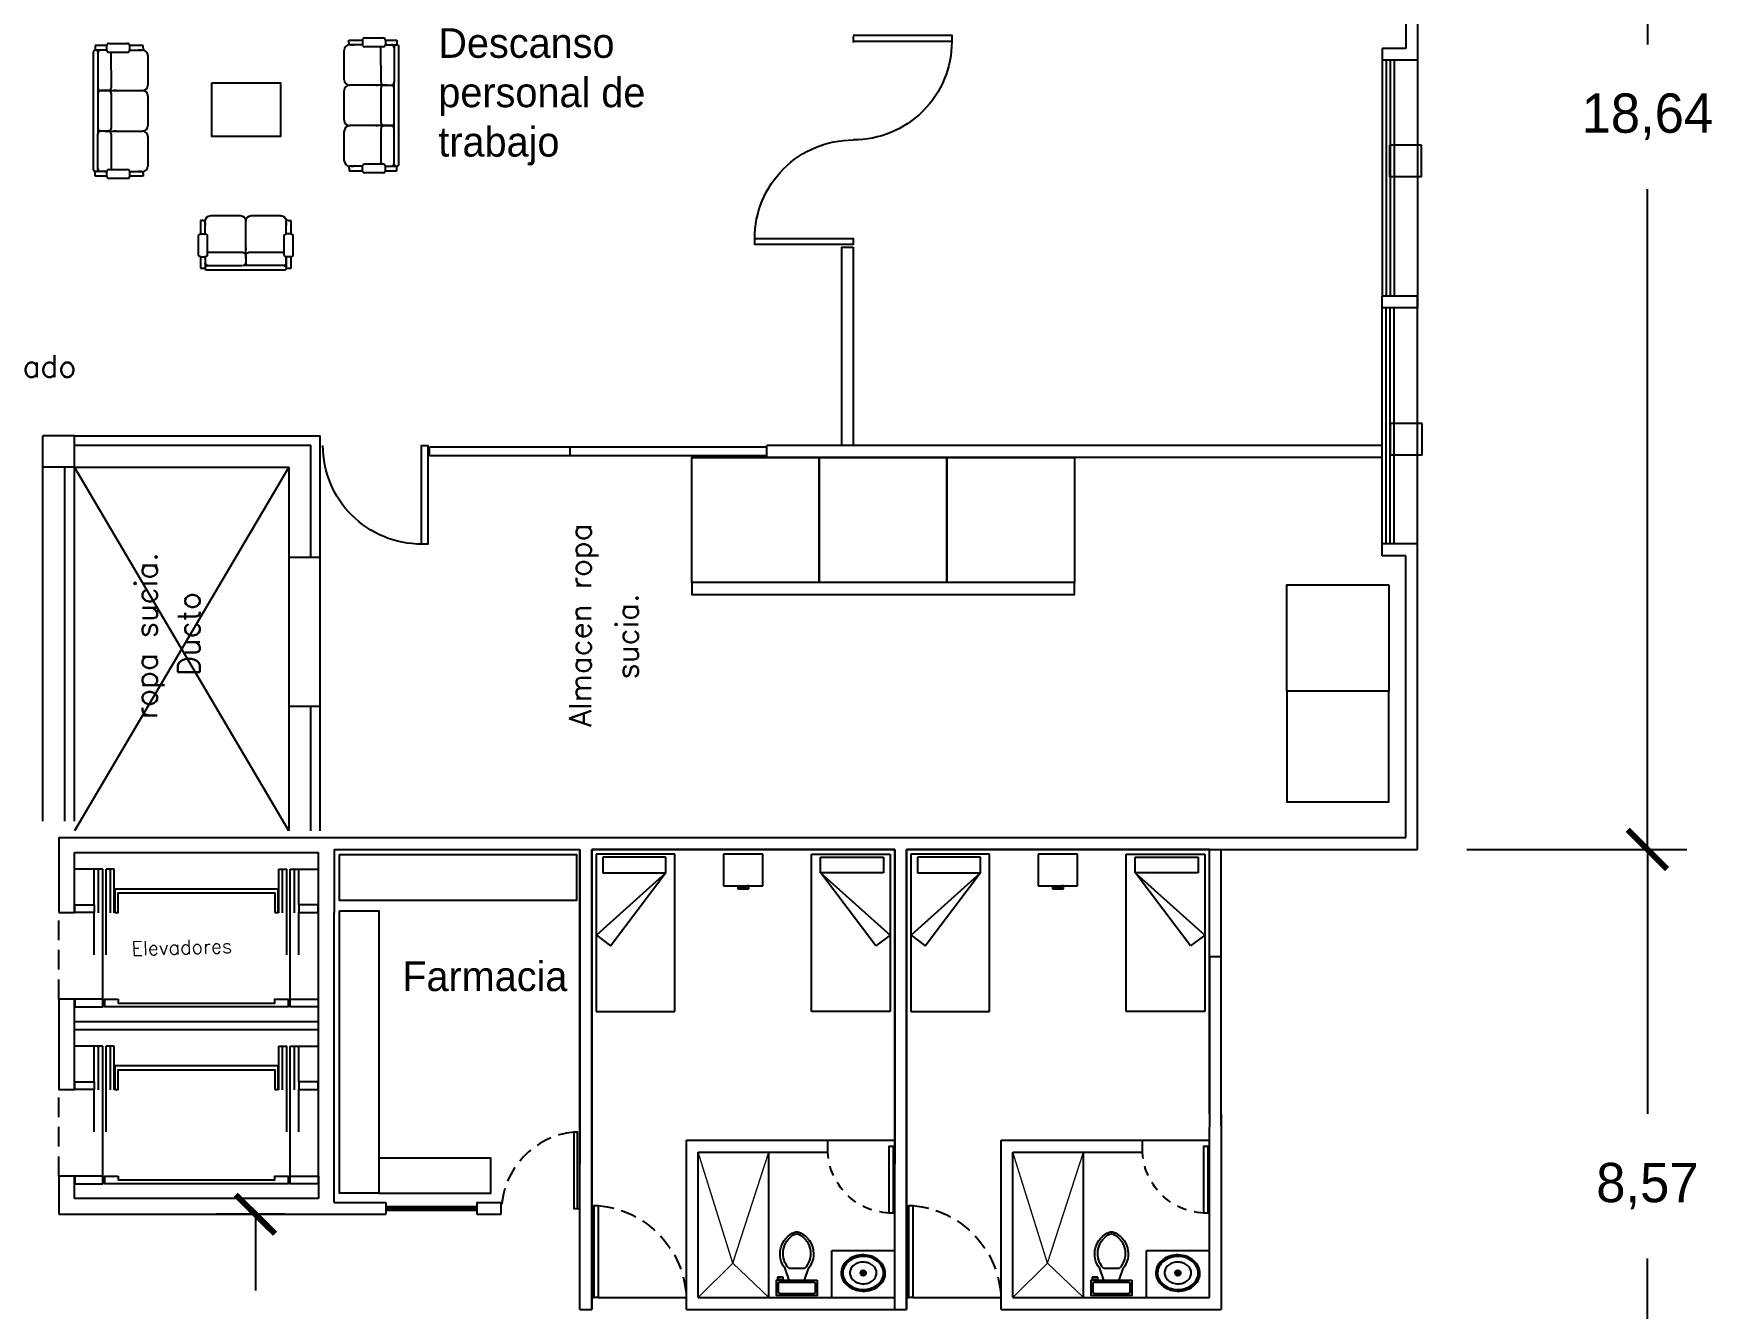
# Model space of a CAD drawing. Header units: millimetres. Extents: x -1615 to -538, y 177 to 397.
# Drawn here: x -1118.03 to -1096.67, y 252.13 to 268.35 of the extents above; entities that cross this region are included whole.
import ezdxf
from ezdxf.enums import TextEntityAlignment as Align

# ---------------------------------------------------------------- set-up
doc = ezdxf.new("R2010")
doc.units = ezdxf.units.MM
for name, pattern in [('HIDDEN', [0.375, 0.25, -0.125]), ('HIDDEN2', [0.1875, 0.125, -0.0625]), ('OCULTA2', [0.3, 0.2, -0.1])]:
    doc.linetypes.add(name, pattern=pattern)
for name, color, linetype in [('AUX', 8, 'Continuous'), ('CAN', 2, 'Continuous'), ('LOCALES', 2, 'Continuous'), ('MOB', 7, 'Continuous'), ('MUEB', 251, 'Continuous'), ('MUEBLES', 9, 'Continuous'), ('MUROS', 1, 'Continuous'), ('MUROS2', 9, 'Continuous'), ('PROY', 8, 'HIDDEN'), ('PTA', 2, 'Continuous'), ('VENT', 4, 'Continuous'), ('VENTANAS', 4, 'Continuous')]:
    doc.layers.add(name, color=color, linetype=linetype)
doc.layers.add('nom-esp', color=7, linetype='Continuous', lineweight=20)
doc.layers.add('venpu', color=7, linetype='Continuous', lineweight=15)
doc.styles.add('ROMANS', font='ROMANS.shx')
doc.styles.get("Standard").update_dxf_attribs({"font": 'stylu.ttf'})
doc.dimstyles.new('ISO-25', dxfattribs={"dimtxt": 0.5, "dimasz": 0.5, "dimexe": 0.5, "dimexo": 0.625, "dimtad": 0, "dimtih": 1, "dimtoh": 1, "dimtxsty": 'Standard', "dimblk": 'ARCHTICK', "dimcen": 2.5, "dimadec": 0, "dimazin": 0, "dimtfac": 1, "dimtmove": 0, "dimatfit": 3, "dimfxl": 0, "dimarcsym": 0})

# ---------------------------------------------------------------- blocks, each defined once
blk = doc.blocks.new('Sink - Oval top')
for p, q in [((-1, 0), (1, 0)), ((0, 1), (0, -1))]:
    blk.add_line(p, q)
at = {"linetype": 'Continuous'}
for points in [[(-12.23, 0.39, 0.117634), (-11.46, -3.36, 0.104469), (-8.88, -6.8, 0.090016), (-5.08, -9.07, 0.08192), (-0.32, -10.02, 0.08192), (4.49, -9.38, 0.090016), (8.42, -7.36, 0.104469), (11.22, -4.09, 0.117634), (12.23, -0.39, 0.117634), (11.46, 3.36, 0.104469), (8.88, 6.8, 0.090016), (5.08, 9.07, 0.08192), (0.32, 10.02, 0.08192), (-4.49, 9.38, 0.090016), (-8.42, 7.36, 0.104469), (-11.22, 4.09, 0.117634)], [(-11.29, 0.16, 0.118622), (-10.52, -3.25, 0.104678), (-8.07, -6.36, 0.089562), (-4.54, -8.37, 0.081185), (-0.13, -9.15, 0.081185), (4.3, -8.49, 0.089562), (7.89, -6.58, 0.104678), (10.42, -3.55, 0.118622), (11.29, -0.16, 0.118622), (10.52, 3.25, 0.104678), (8.07, 6.36, 0.089562), (4.54, 8.37, 0.081185), (0.13, 9.15, 0.081185), (-4.3, 8.49, 0.089562), (-7.89, 6.58, 0.104678), (-10.42, 3.55, 0.118622)], [(-7.42, 0.08, 0.118283), (-6.91, -2.17, 0.104607), (-5.29, -4.21, 0.089718), (-2.97, -5.53, 0.081436), (-0.07, -6.04, 0.081436), (2.84, -5.59, 0.089718), (5.2, -4.33, 0.104607), (6.86, -2.32, 0.118283), (7.42, -0.08, 0.118283), (6.91, 2.17, 0.104607), (5.29, 4.21, 0.089718), (2.97, 5.53, 0.081436), (0.07, 6.04, 0.081436), (-2.84, 5.59, 0.089718), (-5.2, 4.33, 0.104607), (-6.86, 2.32, 0.118283)]]:
    blk.add_lwpolyline(points, format="xyb", close=True, dxfattribs=at)
for radius in [1.5, 1]:
    blk.add_circle((0, 0), radius)
blk = doc.blocks.new('Toilet - top')
for p, q in [((-10, -8.5), (-8, -8.5)), ((-10, -9.5), (-10, -8.5)), ((-8, -8.5), (-8, -8)), ((-7, -8), (-7, -9.5)), ((-4, -8), (-6, -14)), ((4, -8), (6, -14)), ((9.5, -6), (9.5, -2)), ((-7, -9.5), (-10, -9.5)), ((4, -14), (-4, -14))]:
    blk.add_line(p, q)
blk.add_lwpolyline([(10.5, -8), (10.5, 0), (-10.5, 0), (-10.5, -8)], close=True)
for points in [[(-9.5, -2), (-9.5, -6)], [(8.5, -1), (-8.5, -1)], [(-8.5, -7), (8.5, -7)]]:
    blk.add_lwpolyline(points)
for centre, radius, start, end in [((-8.62, -1.88), 0.884, 81.8699, 188.1301), ((-8.62, -6.12), 0.884, 171.8699, 278.1301), ((8.62, -1.88), 0.884, 351.8699, 98.1301), ((8.62, -6.12), 0.884, 261.8699, 8.1301), ((3.52, -21.58), 12.17, 141.46911, 247.97143), ((4.2, -21.82), 11.33, 136.36773, 238.94682), ((-3.52, -21.58), 12.17, 292.02843, 38.53071), ((-4.2, -21.82), 11.33, 301.05301, 43.63209), ((0, -27.88), 4, 245.73182, 294.26817), ((0, -29), 4, 254.86053, 285.13947)]:
    blk.add_arc(centre, radius, start, end)
blk = doc.blocks.new('A$C3FDD2C79')
at = {"layer": 'VENT'}
blk.add_line((0, 0.02), (0, 0), dxfattribs=at)
blk.add_lwpolyline([(0, 0.02), (0.85, 0.02), (0.85, 0.07), (0, 0.07)], close=True, dxfattribs=at)
at = {"layer": 'VENT', "linetype": 'HIDDEN2'}
blk.add_arc((0.035, 0.036), 0.815, 2.3785, 92.4407, dxfattribs=at)
blk = doc.blocks.new('A$C42181B83')
at = {"layer": 'VENT'}
blk.add_line((0, 0), (0, 0.03), dxfattribs=at)
blk.add_lwpolyline([(0, 0.03), (1.17, 0.03), (1.17, 0.08), (0, 0.08)], close=True, dxfattribs=at)
at = {"layer": 'VENT', "linetype": 'OCULTA2'}
blk.add_arc((-0.051, -0.024), 1.225, 4.8759, 87.6257, dxfattribs=at)
blk = doc.blocks.new('A$C31F15ED4')
at = {"layer": 'VENT'}
blk.add_line((0, 0.03), (0, 0), dxfattribs=at)
blk.add_lwpolyline([(0, 0.03), (0.97, 0.03), (0.97, 0.08), (0, 0.08)], close=True, dxfattribs=at)
at = {"layer": 'VENT', "linetype": 'OCULTA2'}
blk.add_arc((-0.051, -0.025), 1.026, 5.8587, 87.1721, dxfattribs=at)
blk = doc.blocks.new('sofa 1')
at = {"layer": 'MOB'}
for p, q in [((1337.945, 50.01), (1337.945, 48.518)), ((1337.969, 50.096), (1337.969, 50.036)), ((1338.115, 50.096), (1337.969, 50.096)), ((1338.038, 50.036), (1337.969, 50.036)), ((1338.005, 50.01), (1338.004, 48.966)), ((1338.004, 50.001), (1338.004, 49.556)), ((1338.115, 50.036), (1338.038, 50.036)), ((1338.115, 50.096), (1338.115, 50.036)), ((1338.141, 50.121), (1338.381, 50.121)), ((1338.141, 50.01), (1338.381, 50.01)), ((1338.17, 50.001), (1338.171, 49.556)), ((1338.578, 50.096), (1338.407, 50.096)), ((1338.407, 50.096), (1338.407, 50.036)), ((1338.407, 50.036), (1338.552, 50.036)), ((1338.407, 50.036), (1338.552, 50.036)), ((1338.552, 50.036), (1338.517, 50.036)), ((1338.552, 50.036), (1338.57, 50.036)), ((1338.578, 50.061), (1338.578, 50.096)), ((1338.578, 50.061), (1338.578, 50.036)), ((1338.638, 49.967), (1338.638, 49.59)), ((1338.038, 49.521), (1338.57, 49.521)), ((1338.137, 49.521), (1338.039, 49.521)), ((1338.094, 49.521), (1338.571, 49.521)), ((1338.171, 49.487), (1338.171, 49.041)), ((1338.236, 49.521), (1338.206, 49.521)), ((1338.639, 49.453), (1338.639, 49.075)), ((1338.005, 48.527), (1338.004, 48.966)), ((1338.137, 49.007), (1338.039, 49.007)), ((1338.094, 49.007), (1338.571, 49.007)), ((1338.171, 48.973), (1338.172, 48.527)), ((1338.236, 49.007), (1338.206, 49.007)), ((1338.639, 48.938), (1338.639, 48.561)), ((1338.142, 48.518), (1338.382, 48.518)), ((1337.97, 48.432), (1337.97, 48.492)), ((1337.97, 48.492), (1337.978, 48.492)), ((1338.116, 48.492), (1337.97, 48.492)), ((1338.116, 48.432), (1337.97, 48.432)), ((1338.113, 48.492), (1338.03, 48.492)), ((1338.116, 48.492), (1338.039, 48.492)), ((1338.094, 48.492), (1338.116, 48.492)), ((1338.116, 48.432), (1338.116, 48.492)), ((1338.142, 48.407), (1338.382, 48.407)), ((1338.408, 48.432), (1338.408, 48.492)), ((1338.408, 48.492), (1338.553, 48.492)), ((1338.408, 48.492), (1338.511, 48.492)), ((1338.579, 48.432), (1338.408, 48.432)), ((1338.481, 48.492), (1338.571, 48.492)), ((1338.481, 48.492), (1338.571, 48.492)), ((1338.553, 48.492), (1338.518, 48.492)), ((1338.553, 48.492), (1338.571, 48.492)), ((1338.579, 48.467), (1338.579, 48.493)), ((1338.579, 48.467), (1338.579, 48.432))]:
    blk.add_line(p, q, dxfattribs=at)
for centre, radius, start, end in [((1337.97, 50.01), 0.0257, 90.0062, 180.0062), ((1337.979, 50.01), 0.0257, 0.0062, 90.0062), ((1338.038, 50.001), 0.0343, 90.0062, 180.0062), ((1338.141, 50.096), 0.0257, 90.0062, 180.0062), ((1338.141, 50.036), 0.0257, 180.0062, 270.0062), ((1338.381, 50.096), 0.0257, 0.0062, 90.0062), ((1338.381, 50.036), 0.0257, 270.0062, 0.0062), ((1338.57, 49.967), 0.0686, 0.0062, 90.0062), ((1338.57, 49.59), 0.0686, 270.0062, 0.0062), ((1338.038, 49.556), 0.0343, 180.0062, 270.0062), ((1338.039, 49.487), 0.0343, 90.0062, 180.0062), ((1338.136, 49.556), 0.0343, 270.0062, 0.0062), ((1338.137, 49.487), 0.0343, 0.0062, 90.0062), ((1338.571, 49.453), 0.0686, 0.0062, 90.0062), ((1338.571, 49.453), 0.0686, 0.0062, 90.0062), ((1338.039, 49.041), 0.0343, 180.0062, 270.0062), ((1338.039, 48.973), 0.0343, 90.0062, 180.0062), ((1338.137, 49.041), 0.0343, 270.0062, 0.0062), ((1338.137, 48.973), 0.0343, 0.0062, 90.0062), ((1338.571, 49.075), 0.0686, 270.0062, 0.0062), ((1338.571, 48.938), 0.0686, 0.0062, 90.0062), ((1338.571, 48.938), 0.0686, 0.0062, 90.0062), ((1337.97, 48.518), 0.0257, 180.0062, 270.0062), ((1337.978, 48.518), 0.0257, 270.0062, 0.0062), ((1338.039, 48.527), 0.0343, 180.0062, 270.0062), ((1338.142, 48.492), 0.0257, 90.0062, 180.0062), ((1338.137, 48.527), 0.0343, 345.5287, 0.0062), ((1338.382, 48.492), 0.0257, 0.0062, 90.0062), ((1338.571, 48.561), 0.0686, 270.0062, 0.0062), ((1338.142, 48.432), 0.0257, 180.0062, 270.0062), ((1338.382, 48.432), 0.0257, 270.0062, 0.0062)]:
    blk.add_arc(centre, radius, start, end, dxfattribs=at)
blk = doc.blocks.new('sofa2')
at = {"layer": 'MOB'}
for p, q in [((1340.451, 49.623), (1340.451, 50)), ((1340.511, 50.095), (1340.511, 50.129)), ((1340.511, 50.129), (1340.682, 50.129)), ((1340.511, 50.095), (1340.511, 50.069)), ((1340.537, 50.069), (1340.519, 50.069)), ((1340.609, 50.069), (1340.519, 50.069)), ((1340.609, 50.069), (1340.519, 50.069)), ((1340.682, 50.069), (1340.537, 50.069)), ((1340.537, 50.069), (1340.572, 50.069)), ((1340.682, 50.069), (1340.579, 50.069)), ((1340.682, 50.129), (1340.682, 50.069)), ((1340.948, 50.155), (1340.708, 50.155)), ((1340.948, 50.043), (1340.708, 50.043)), ((1340.919, 49.589), (1340.918, 50.035)), ((1340.974, 50.129), (1340.974, 50.069)), ((1340.974, 50.129), (1341.12, 50.129)), ((1340.974, 50.069), (1341.051, 50.069)), ((1340.974, 50.069), (1341.12, 50.069)), ((1340.996, 50.069), (1340.974, 50.069)), ((1340.977, 50.069), (1341.06, 50.069)), ((1341.085, 50.035), (1341.086, 49.595)), ((1341.12, 50.069), (1341.112, 50.069)), ((1341.12, 50.129), (1341.12, 50.069)), ((1341.145, 49.066), (1341.145, 50.043)), ((1341.085, 49.066), (1341.085, 49.589)), ((1340.451, 49.109), (1340.451, 49.486)), ((1340.996, 49.555), (1340.519, 49.555)), ((1340.854, 49.555), (1340.884, 49.555)), ((1340.919, 49.074), (1340.919, 49.52)), ((1340.953, 49.555), (1341.051, 49.555)), ((1340.512, 49.014), (1340.512, 49.04)), ((1340.512, 49.014), (1340.512, 48.98)), ((1340.512, 48.98), (1340.683, 48.98)), ((1340.683, 49.04), (1340.519, 49.04)), ((1340.683, 49.04), (1340.52, 49.04)), ((1340.538, 49.04), (1340.52, 49.04)), ((1340.683, 49.04), (1340.538, 49.04)), ((1340.538, 49.04), (1340.573, 49.04)), ((1340.683, 49.04), (1340.538, 49.04)), ((1340.683, 48.98), (1340.683, 49.04)), ((1340.949, 49.066), (1340.709, 49.066)), ((1340.949, 48.954), (1340.709, 48.954)), ((1341.052, 49.04), (1340.975, 49.04)), ((1340.975, 48.98), (1340.975, 49.04)), ((1340.975, 49.04), (1341.052, 49.04)), ((1340.996, 49.04), (1340.975, 49.04)), ((1340.975, 49.04), (1341.051, 49.04)), ((1340.975, 48.98), (1341.121, 48.98)), ((1341.052, 49.04), (1341.121, 49.04)), ((1341.121, 48.98), (1341.121, 49.04))]:
    blk.add_line(p, q, dxfattribs=at)
for centre, radius, start, end in [((1340.519, 50), 0.0686, 90.0062, 180.0062), ((1340.708, 50.129), 0.0257, 90.0062, 180.0062), ((1340.708, 50.069), 0.0257, 180.0062, 270.0062), ((1340.953, 50.035), 0.0343, 165.5287, 180.0062), ((1340.948, 50.129), 0.0257, 0.0062, 90.0062), ((1340.948, 50.069), 0.0257, 270.0062, 0.0062), ((1341.051, 50.035), 0.0343, 0.0062, 90.0062), ((1341.112, 50.043), 0.0257, 90.0062, 180.0062), ((1341.12, 50.043), 0.0257, 0.0062, 90.0062), ((1340.519, 49.623), 0.0686, 180.0062, 270.0062), ((1340.519, 49.623), 0.0686, 180.0062, 270.0062), ((1340.953, 49.589), 0.0343, 180.0062, 270.0062), ((1341.051, 49.589), 0.0343, 270.0062, 0.0062), ((1340.519, 49.486), 0.0686, 90.0062, 180.0062), ((1340.953, 49.52), 0.0343, 90.0062, 180.0062), ((1341.051, 49.52), 0.0343, 0.0062, 90.0062), ((1340.519, 49.109), 0.0686, 180.0062, 270.0062), ((1340.519, 49.109), 0.0686, 180.0062, 270.0062), ((1340.52, 49.109), 0.0686, 180.0062, 270.0062), ((1340.709, 49.04), 0.0257, 90.0062, 180.0062), ((1340.709, 48.98), 0.0257, 180.0062, 270.0062), ((1340.953, 49.074), 0.0343, 180.0062, 194.4837), ((1340.949, 49.04), 0.0257, 0.0062, 90.0062), ((1340.949, 48.98), 0.0257, 270.0062, 0.0062), ((1341.051, 49.074), 0.0343, 270.0062, 0.0062), ((1341.052, 49.074), 0.0343, 270.0062, 0.0062), ((1341.111, 49.066), 0.0257, 180.0062, 270.0062), ((1341.12, 49.066), 0.0257, 270.0062, 0.0062)]:
    blk.add_arc(centre, radius, start, end, dxfattribs=at)
blk = doc.blocks.new('_ArchTick')
at = {"color": 0, "linetype": 'ByBlock', "const_width": 0.15}
blk.add_lwpolyline([(-0.5, -0.5), (0.5, 0.5)], dxfattribs=at)
blk = doc.blocks.new('*D273')
at = {"color": 0, "lineweight": -2}
for p, q in [((-1099.812, 276.614), (-1097.017, 276.614)), ((-1097.517, 276.614), (-1097.517, 268.216)), ((-1097.517, 257.979), (-1097.517, 266.376)), ((-1099.812, 257.979), (-1097.017, 257.979))]:
    blk.add_line(p, q, dxfattribs=at)
at = {"layer": 'Defpoints', "color": 0}
for p in [(-1100.437, 276.614), (-1100.437, 257.979), (-1097.517, 257.979)]:
    blk.add_point(p, dxfattribs=at)
at = {"color": 0, "lineweight": -2, "xscale": 0.5, "yscale": 0.5, "zscale": 0.5}
for p, rotation in [((-1097.517, 276.614), 90), ((-1097.517, 257.979), 270)]:
    blk.add_blockref('_ArchTick', p, dxfattribs=dict(at, rotation=rotation))
at = {"color": 0, "insert": (-1097.517, 267.296), "char_height": 0.5, "attachment_point": 5}
blk.add_mtext('18,64', dxfattribs=at)
blk = doc.blocks.new('*D274')
at = {"color": 0, "lineweight": -2}
for p, q in [((-1099.812, 257.979), (-1097.017, 257.979)), ((-1097.517, 257.979), (-1097.517, 254.616)), ((-1097.517, 249.414), (-1097.517, 252.776)), ((-1098.776, 249.414), (-1097.017, 249.414))]:
    blk.add_line(p, q, dxfattribs=at)
at = {"layer": 'Defpoints', "color": 0}
for p in [(-1100.437, 257.979), (-1099.401, 249.414), (-1097.517, 249.414)]:
    blk.add_point(p, dxfattribs=at)
at = {"color": 0, "lineweight": -2, "xscale": 0.5, "yscale": 0.5, "zscale": 0.5}
for p, rotation in [((-1097.517, 257.979), 90), ((-1097.517, 249.414), 270)]:
    blk.add_blockref('_ArchTick', p, dxfattribs=dict(at, rotation=rotation))
at = {"color": 0, "insert": (-1097.517, 253.696), "char_height": 0.5, "attachment_point": 5}
blk.add_mtext('8,57', dxfattribs=at)
blk = doc.blocks.new('*D313')
at = {"color": 0, "lineweight": -2}
for p, q in [((-1114.835, 253.339), (-1115.711, 253.339)), ((-1115.211, 253.339), (-1115.211, 252.371)), ((-1115.211, 249.564), (-1115.211, 250.531)), ((-1114.835, 249.564), (-1115.711, 249.564))]:
    blk.add_line(p, q, dxfattribs=at)
at = {"layer": 'Defpoints', "color": 0}
for p in [(-1114.21, 253.339), (-1115.211, 249.564), (-1114.21, 249.564)]:
    blk.add_point(p, dxfattribs=at)
at = {"color": 0, "lineweight": -2, "xscale": 0.5, "yscale": 0.5, "zscale": 0.5}
for p, rotation in [((-1115.211, 253.339), 90), ((-1115.211, 249.564), 270)]:
    blk.add_blockref('_ArchTick', p, dxfattribs=dict(at, rotation=rotation))
at = {"color": 0, "insert": (-1115.211, 251.451), "char_height": 0.5, "attachment_point": 5}
blk.add_mtext('3,77', dxfattribs=at)

msp = doc.modelspace()

# ---------------------------------------------------------------- linework, layer by layer
for p, q in [((-1107.612, 268.318), (-1107.612, 268.24)), ((-1107.935, 254.279), (-1107.085, 254.279)), ((-1103.935, 254.279), (-1103.085, 254.279)), ((-1110.853, 252.279), (-1109.73, 252.279)), ((-1106.853, 252.279), (-1105.73, 252.279))]:
    msp.add_line(p, q)
at = {"layer": 'AUX'}
for p, q in [((-1117.262, 257.728), (-1117.51, 257.728)), ((-1117.262, 257.275), (-1117.262, 257.728)), ((-1117.152, 257.728), (-1117.262, 257.728)), ((-1117.207, 257.171), (-1117.207, 257.728)), ((-1117.152, 256.075), (-1117.152, 257.728)), ((-1117.005, 257.728), (-1117.11, 257.728)), ((-1117.11, 256.638), (-1117.11, 257.728)), ((-1117.055, 257.171), (-1117.055, 257.728)), ((-1117.005, 257.171), (-1117.005, 257.728)), ((-1114.915, 257.728), (-1114.81, 257.728)), ((-1114.915, 257.171), (-1114.915, 257.728)), ((-1114.865, 257.171), (-1114.865, 257.728)), ((-1114.81, 256.638), (-1114.81, 257.728)), ((-1114.768, 256.075), (-1114.768, 257.728)), ((-1114.768, 257.728), (-1114.658, 257.728)), ((-1114.713, 257.171), (-1114.713, 257.728)), ((-1114.658, 257.275), (-1114.658, 257.728)), ((-1114.658, 257.728), (-1114.41, 257.728)), ((-1117.262, 256.638), (-1117.262, 257.175)), ((-1114.658, 256.638), (-1114.658, 257.175)), ((-1117.51, 255.789), (-1114.41, 255.789)), ((-1117.51, 255.689), (-1114.41, 255.689)), ((-1117.262, 255.478), (-1117.51, 255.478)), ((-1117.152, 255.478), (-1117.262, 255.478)), ((-1117.262, 255.025), (-1117.262, 255.478)), ((-1117.207, 254.921), (-1117.207, 255.478)), ((-1117.152, 253.825), (-1117.152, 255.478)), ((-1117.005, 255.478), (-1117.11, 255.478)), ((-1117.11, 254.388), (-1117.11, 255.478)), ((-1117.055, 254.921), (-1117.055, 255.478)), ((-1117.005, 254.921), (-1117.005, 255.478)), ((-1114.915, 255.478), (-1114.81, 255.478)), ((-1114.915, 254.921), (-1114.915, 255.478)), ((-1114.865, 254.921), (-1114.865, 255.478)), ((-1114.81, 254.388), (-1114.81, 255.478)), ((-1114.768, 255.478), (-1114.658, 255.478)), ((-1114.768, 253.825), (-1114.768, 255.478)), ((-1114.713, 254.921), (-1114.713, 255.478)), ((-1114.658, 255.025), (-1114.658, 255.478)), ((-1114.658, 255.478), (-1114.41, 255.478)), ((-1117.262, 254.388), (-1117.262, 254.925)), ((-1114.658, 254.388), (-1114.658, 254.925))]:
    msp.add_line(p, q, dxfattribs=at)
at = {"layer": 'CAN'}
for points in [[(-1114.965, 257.175), (-1114.92, 257.175), (-1114.92, 257.475), (-1117, 257.475), (-1117, 257.175), (-1116.955, 257.175), (-1116.955, 257.425), (-1114.965, 257.425)], [(-1117.505, 257.275), (-1117.262, 257.275), (-1117.262, 257.175), (-1117.505, 257.175)], [(-1114.415, 257.275), (-1114.658, 257.275), (-1114.658, 257.175), (-1114.415, 257.175)], [(-1117.505, 255.975), (-1117.152, 255.975), (-1117.152, 256.075), (-1117.505, 256.075)], [(-1116.955, 256.075), (-1116.955, 256.025), (-1114.965, 256.025), (-1114.965, 256.075), (-1114.793, 256.075), (-1114.793, 255.975), (-1117.127, 255.975), (-1117.127, 256.075)], [(-1114.415, 255.975), (-1114.768, 255.975), (-1114.768, 256.075), (-1114.415, 256.075)], [(-1114.965, 254.925), (-1114.92, 254.925), (-1114.92, 255.225), (-1117, 255.225), (-1117, 254.925), (-1116.955, 254.925), (-1116.955, 255.175), (-1114.965, 255.175)], [(-1117.505, 255.025), (-1117.262, 255.025), (-1117.262, 254.925), (-1117.505, 254.925)], [(-1114.415, 255.025), (-1114.658, 255.025), (-1114.658, 254.925), (-1114.415, 254.925)], [(-1117.505, 253.725), (-1117.152, 253.725), (-1117.152, 253.825), (-1117.505, 253.825)], [(-1116.955, 253.825), (-1116.955, 253.775), (-1114.965, 253.775), (-1114.965, 253.825), (-1114.793, 253.825), (-1114.793, 253.725), (-1117.127, 253.725), (-1117.127, 253.825)], [(-1114.415, 253.725), (-1114.768, 253.725), (-1114.768, 253.825), (-1114.415, 253.825)]]:
    msp.add_lwpolyline(points, close=True, dxfattribs=at)
at = {"layer": 'MOB'}
msp.add_lwpolyline([(-1115.767, 267.726), (-1114.893, 267.726), (-1114.893, 267.047), (-1115.767, 267.047)], close=True, dxfattribs=at)
at = {"layer": 'MUEB'}
for p, q in [((-1110.879, 257.919), (-1110.879, 255.919)), ((-1109.879, 257.919), (-1110.879, 257.919)), ((-1110.793, 257.88), (-1110.793, 257.68)), ((-1109.993, 257.88), (-1110.793, 257.88)), ((-1109.993, 257.68), (-1109.993, 257.88)), ((-1109.879, 255.919), (-1109.879, 257.919)), ((-1109.26, 257.917), (-1109.26, 257.517)), ((-1109.26, 257.917), (-1109.26, 257.517)), ((-1108.76, 257.917), (-1109.26, 257.917)), ((-1108.76, 257.517), (-1108.76, 257.917)), ((-1108.141, 255.919), (-1108.141, 257.919)), ((-1108.141, 257.919), (-1107.141, 257.919)), ((-1108.027, 257.68), (-1108.027, 257.88)), ((-1108.027, 257.88), (-1107.227, 257.88)), ((-1107.227, 257.88), (-1107.227, 257.68)), ((-1107.141, 257.919), (-1107.141, 255.919)), ((-1106.879, 257.919), (-1106.879, 255.919)), ((-1105.879, 257.919), (-1106.879, 257.919)), ((-1106.793, 257.88), (-1106.793, 257.68)), ((-1105.993, 257.88), (-1106.793, 257.88)), ((-1105.993, 257.68), (-1105.993, 257.88)), ((-1105.879, 255.919), (-1105.879, 257.919)), ((-1105.26, 257.917), (-1105.26, 257.517)), ((-1105.26, 257.917), (-1105.26, 257.517)), ((-1104.76, 257.917), (-1105.26, 257.917)), ((-1104.76, 257.517), (-1104.76, 257.917)), ((-1104.141, 255.919), (-1104.141, 257.919)), ((-1104.141, 257.919), (-1103.141, 257.919)), ((-1104.027, 257.68), (-1104.027, 257.88)), ((-1104.027, 257.88), (-1103.227, 257.88)), ((-1103.227, 257.88), (-1103.227, 257.68)), ((-1103.141, 257.919), (-1103.141, 255.919)), ((-1109.994, 257.681), (-1110.877, 256.89)), ((-1110.793, 257.68), (-1109.993, 257.68)), ((-1110.697, 256.751), (-1109.993, 257.686)), ((-1107.324, 256.751), (-1108.027, 257.686)), ((-1107.227, 257.68), (-1108.027, 257.68)), ((-1108.026, 257.681), (-1107.144, 256.89)), ((-1105.994, 257.681), (-1106.877, 256.89)), ((-1106.793, 257.68), (-1105.993, 257.68)), ((-1106.697, 256.751), (-1105.993, 257.686)), ((-1103.324, 256.751), (-1104.027, 257.686)), ((-1103.227, 257.68), (-1104.027, 257.68)), ((-1104.026, 257.681), (-1103.144, 256.89)), ((-1109.26, 257.517), (-1109.08, 257.517)), ((-1109.26, 257.517), (-1108.76, 257.517)), ((-1109.08, 257.517), (-1109.08, 257.477)), ((-1109.08, 257.477), (-1108.94, 257.477)), ((-1109.06, 257.497), (-1109.06, 257.517)), ((-1108.96, 257.497), (-1109.06, 257.497)), ((-1108.96, 257.517), (-1108.96, 257.497)), ((-1108.94, 257.517), (-1108.96, 257.517)), ((-1108.94, 257.477), (-1108.94, 257.517)), ((-1105.26, 257.517), (-1105.08, 257.517)), ((-1105.26, 257.517), (-1104.76, 257.517)), ((-1105.08, 257.517), (-1105.08, 257.477)), ((-1105.08, 257.477), (-1104.94, 257.477)), ((-1105.06, 257.497), (-1105.06, 257.517)), ((-1104.96, 257.497), (-1105.06, 257.497)), ((-1104.96, 257.517), (-1104.96, 257.497)), ((-1104.94, 257.517), (-1104.96, 257.517)), ((-1104.94, 257.477), (-1104.94, 257.517)), ((-1110.877, 256.89), (-1110.697, 256.751)), ((-1107.144, 256.89), (-1107.324, 256.751)), ((-1106.877, 256.89), (-1106.697, 256.751)), ((-1103.144, 256.89), (-1103.324, 256.751)), ((-1110.879, 255.919), (-1109.879, 255.919)), ((-1107.141, 255.919), (-1108.141, 255.919)), ((-1106.879, 255.919), (-1105.879, 255.919)), ((-1103.141, 255.919), (-1104.141, 255.919)), ((-1107.885, 252.879), (-1107.085, 252.879)), ((-1107.885, 252.279), (-1107.885, 252.879)), ((-1103.885, 252.879), (-1103.085, 252.879)), ((-1103.885, 252.279), (-1103.885, 252.879))]:
    msp.add_line(p, q, dxfattribs=at)
at = {"layer": 'MUEBLES'}
for points in [[(-1107.612, 268.332), (-1106.359, 268.332), (-1106.359, 268.254, -0.414214), (-1107.612, 267.001)], [(-1108.864, 265.748), (-1107.612, 265.748), (-1107.612, 265.67), (-1108.864, 265.67), (-1108.864, 265.748, -0.414214), (-1107.612, 267.001, -0.414214)], [(-1113.099, 261.861), (-1113.099, 263.114), (-1113.021, 263.114), (-1113.021, 261.861), (-1113.099, 261.861, -0.414214), (-1114.352, 263.114, -0.414214)]]:
    msp.add_lwpolyline(points, format="xyb", dxfattribs=at)
msp.add_lwpolyline([(-1106.359, 268.254), (-1107.612, 268.254)], dxfattribs=at)
for points in [[(-1114.144, 257.916), (-1111.131, 257.916), (-1111.131, 257.328), (-1114.144, 257.328)], [(-1114.144, 257.196), (-1113.641, 257.196), (-1113.641, 253.606), (-1114.144, 253.606)], [(-1113.641, 253.606), (-1112.217, 253.606), (-1112.217, 254.053), (-1113.641, 254.053)]]:
    msp.add_lwpolyline(points, close=True, dxfattribs=at)
at = {"layer": 'MUROS'}
for p, q in [((-1100.437, 276.614), (-1100.437, 268.014)), ((-1100.587, 276.464), (-1100.587, 268.164)), ((-1100.887, 268.164), (-1100.887, 268.014)), ((-1100.587, 268.164), (-1100.887, 268.164)), ((-1100.437, 268.014), (-1100.887, 268.014)), ((-1100.39, 266.933), (-1100.79, 266.933)), ((-1100.79, 266.533), (-1100.79, 266.933)), ((-1100.39, 266.533), (-1100.39, 266.933)), ((-1100.39, 266.533), (-1100.79, 266.533)), ((-1107.762, 265.636), (-1107.762, 263.114)), ((-1107.762, 265.636), (-1107.612, 265.636)), ((-1107.612, 265.636), (-1107.612, 263.114)), ((-1100.887, 264.864), (-1100.887, 265.014)), ((-1100.437, 265.014), (-1100.887, 265.014)), ((-1100.437, 265.014), (-1100.887, 265.014)), ((-1100.437, 264.864), (-1100.437, 265.014)), ((-1100.437, 265.014), (-1100.437, 264.864)), ((-1100.437, 264.864), (-1100.887, 264.864)), ((-1100.437, 264.864), (-1100.887, 264.864)), ((-1117.512, 263.239), (-1117.912, 263.239)), ((-1117.912, 262.839), (-1117.912, 263.239)), ((-1117.512, 262.839), (-1117.512, 263.239)), ((-1100.381, 263.394), (-1100.781, 263.394)), ((-1100.781, 262.994), (-1100.781, 263.394)), ((-1100.381, 262.994), (-1100.381, 263.394)), ((-1111.212, 263.094), (-1113, 263.094)), ((-1113, 262.984), (-1113, 263.094)), ((-1111.212, 262.984), (-1111.212, 263.094)), ((-1100.887, 263.114), (-1108.712, 263.114)), ((-1108.712, 262.964), (-1108.712, 263.114)), ((-1117.512, 262.839), (-1117.912, 262.839)), ((-1111.212, 262.984), (-1113, 262.984)), ((-1100.887, 262.964), (-1108.712, 262.964)), ((-1100.381, 262.994), (-1100.781, 262.994)), ((-1100.437, 261.864), (-1100.887, 261.864)), ((-1100.887, 261.714), (-1100.887, 261.864)), ((-1100.437, 257.979), (-1100.437, 261.864)), ((-1114.787, 261.694), (-1114.387, 261.694)), ((-1100.587, 261.714), (-1100.887, 261.714)), ((-1100.587, 258.129), (-1100.587, 261.714)), ((-1114.787, 259.802), (-1114.387, 259.802)), ((-1117.71, 258.129), (-1117.71, 257.175)), ((-1117.71, 258.129), (-1112.963, 258.129)), ((-1117.51, 258.129), (-1111.285, 258.129)), ((-1111.285, 258.129), (-1105.635, 258.129)), ((-1105.635, 258.129), (-1100.587, 258.129)), ((-1117.51, 257.175), (-1117.51, 257.939)), ((-1117.51, 257.939), (-1114.41, 257.939)), ((-1114.41, 253.825), (-1114.41, 257.939)), ((-1114.21, 257.979), (-1111.285, 257.979)), ((-1114.21, 257.979), (-1112.963, 257.979)), ((-1114.21, 257.979), (-1114.21, 257.175)), ((-1111.285, 257.979), (-1111.085, 257.979)), ((-1111.085, 257.979), (-1111.085, 253.979)), ((-1111.085, 252.279), (-1111.085, 257.979)), ((-1111.085, 252.129), (-1111.085, 257.979)), ((-1110.935, 257.979), (-1108.785, 257.979)), ((-1110.935, 257.979), (-1110.935, 252.129)), ((-1107.085, 257.979), (-1110.935, 257.979)), ((-1110.935, 252.129), (-1110.935, 257.979)), ((-1108.785, 257.979), (-1107.085, 257.979)), ((-1107.085, 257.979), (-1107.085, 253.979)), ((-1107.085, 252.279), (-1107.085, 257.979)), ((-1107.085, 252.129), (-1107.085, 257.979)), ((-1107.085, 257.979), (-1107.085, 253.979)), ((-1107.085, 252.279), (-1107.085, 257.979)), ((-1107.085, 252.279), (-1107.085, 257.979)), ((-1106.935, 257.979), (-1100.437, 257.979)), ((-1106.935, 257.979), (-1106.935, 252.129)), ((-1103.085, 257.979), (-1106.935, 257.979)), ((-1106.935, 252.129), (-1106.935, 257.979)), ((-1117.71, 257.175), (-1117.51, 257.175)), ((-1114.21, 253.489), (-1114.21, 257.175)), ((-1103.085, 256.614), (-1103.086, 252.279)), ((-1103.085, 254.614), (-1103.085, 256.614)), ((-1102.935, 254.464), (-1102.935, 256.614)), ((-1102.935, 254.614), (-1102.935, 252.129)), ((-1109.733, 254.129), (-1109.733, 254.279)), ((-1109.733, 254.279), (-1107.935, 254.279)), ((-1107.935, 254.129), (-1107.935, 254.279)), ((-1105.733, 254.129), (-1105.733, 254.279)), ((-1105.733, 254.279), (-1103.935, 254.279)), ((-1103.935, 254.129), (-1103.935, 254.279)), ((-1109.733, 252.129), (-1109.733, 254.129)), ((-1109.583, 254.129), (-1107.935, 254.129)), ((-1109.583, 252.279), (-1109.583, 254.129)), ((-1108.683, 252.279), (-1108.683, 254.129)), ((-1105.733, 252.129), (-1105.733, 254.129)), ((-1105.583, 254.129), (-1103.935, 254.129)), ((-1105.583, 252.279), (-1105.583, 254.129)), ((-1104.683, 252.279), (-1104.683, 254.129)), ((-1117.51, 253.825), (-1117.71, 253.825)), ((-1117.71, 253.825), (-1117.71, 253.339)), ((-1117.51, 253.539), (-1117.51, 253.825)), ((-1114.41, 253.825), (-1114.41, 253.539)), ((-1114.41, 253.539), (-1117.51, 253.539)), ((-1114.21, 253.489), (-1113.554, 253.489)), ((-1113.554, 253.489), (-1113.554, 253.339)), ((-1112.397, 253.489), (-1112.086, 253.489)), ((-1112.397, 253.489), (-1112.397, 253.339)), ((-1112.086, 253.339), (-1112.086, 253.489)), ((-1117.71, 253.339), (-1114.21, 253.339)), ((-1114.21, 253.339), (-1113.554, 253.339)), ((-1112.397, 253.339), (-1112.086, 253.339)), ((-1111.085, 252.129), (-1110.935, 252.129)), ((-1109.733, 252.129), (-1106.935, 252.129)), ((-1109.583, 252.279), (-1107.085, 252.279)), ((-1107.085, 252.129), (-1106.935, 252.129)), ((-1105.733, 252.129), (-1102.935, 252.129)), ((-1105.583, 252.279), (-1103.085, 252.279))]:
    msp.add_line(p, q, dxfattribs=at)
msp.add_lwpolyline([(-1117.71, 256.075), (-1117.71, 254.925), (-1117.51, 254.925), (-1117.51, 256.075)], close=True, dxfattribs=at)
at = {"layer": 'MUROS2'}
for p, q in [((-1114.787, 258.214), (-1117.512, 262.839)), ((-1114.787, 262.839), (-1117.51, 258.214))]:
    msp.add_line(p, q, dxfattribs=at)
for points in [[(-1108.043, 262.964), (-1108.043, 261.375), (-1109.664, 261.375), (-1109.664, 262.964)], [(-1106.421, 262.964), (-1106.421, 261.375), (-1108.043, 261.375), (-1108.043, 262.964)], [(-1104.799, 262.964), (-1104.799, 261.375), (-1106.421, 261.375), (-1106.421, 262.964)], [(-1109.664, 261.375), (-1109.664, 261.219), (-1104.799, 261.219), (-1104.799, 261.375)], [(-1100.802, 261.342), (-1100.802, 259.993), (-1102.098, 259.993), (-1102.098, 261.342)], [(-1102.098, 259.993), (-1102.098, 258.583), (-1100.802, 258.583), (-1100.802, 259.993)]]:
    msp.add_lwpolyline(points, close=True, dxfattribs=at)
at = {"layer": 'PROY'}
for p, q in [((-1117.71, 256.075), (-1117.71, 257.175)), ((-1117.71, 253.825), (-1117.71, 254.925))]:
    msp.add_line(p, q, dxfattribs=at)
at = {"layer": 'venpu'}
for p, q in [((-1109.141, 252.716), (-1109.583, 254.129)), ((-1109.141, 252.716), (-1108.683, 254.129)), ((-1105.141, 252.716), (-1105.583, 254.129)), ((-1105.141, 252.716), (-1104.683, 254.129)), ((-1109.583, 252.279), (-1109.141, 252.716)), ((-1109.141, 252.716), (-1108.683, 252.279)), ((-1105.583, 252.279), (-1105.141, 252.716)), ((-1105.141, 252.716), (-1104.683, 252.279))]:
    msp.add_line(p, q, dxfattribs=at)
at = {"layer": 'VENT'}
for p, q in [((-1113.554, 253.436), (-1112.397, 253.436)), ((-1113.554, 253.414), (-1112.397, 253.414)), ((-1113.554, 253.392), (-1112.397, 253.392))]:
    msp.add_line(p, q, dxfattribs=at)
at = {"layer": 'VENTANAS'}
for p, q in [((-1100.887, 268.014), (-1100.887, 265.014)), ((-1100.837, 268.014), (-1100.837, 265.014)), ((-1100.787, 268.014), (-1100.787, 265.014)), ((-1100.737, 268.014), (-1100.737, 265.014)), ((-1100.437, 268.014), (-1100.437, 265.014)), ((-1100.887, 261.864), (-1100.887, 264.864)), ((-1100.837, 261.864), (-1100.837, 264.864)), ((-1100.787, 261.864), (-1100.787, 264.864)), ((-1100.737, 261.864), (-1100.737, 264.864)), ((-1100.437, 261.864), (-1100.437, 264.864)), ((-1117.512, 263.239), (-1114.387, 263.239)), ((-1114.387, 258.214), (-1114.387, 263.239)), ((-1117.512, 263.119), (-1116.685, 263.119)), ((-1117.512, 263.119), (-1114.507, 263.119)), ((-1114.507, 261.694), (-1114.507, 263.119)), ((-1108.712, 263.094), (-1111.212, 263.094)), ((-1117.912, 258.339), (-1117.912, 262.839)), ((-1117.632, 258.339), (-1117.632, 262.839)), ((-1117.512, 262.839), (-1116.685, 262.839)), ((-1117.512, 262.839), (-1114.787, 262.839)), ((-1117.512, 258.339), (-1117.512, 262.839)), ((-1114.787, 262.839), (-1114.787, 258.214)), ((-1108.712, 262.984), (-1111.212, 262.984)), ((-1114.507, 258.214), (-1114.507, 259.802)), ((-1103.085, 256.614), (-1103.085, 257.979)), ((-1102.935, 256.614), (-1102.935, 257.979)), ((-1102.935, 256.614), (-1103.085, 256.614))]:
    msp.add_line(p, q, dxfattribs=at)

# ---------------------------------------------------------------- block references
at = {"rotation": 90}
msp.add_blockref('A$C31F15ED4', (-1111.085, 253.414), dxfattribs=at)
at = {"xscale": -1}
for name, p, rotation in [('A$C3FDD2C79', (-1107.085, 254.204), 90), ('A$C3FDD2C79', (-1103.085, 254.204), 90), ('A$C42181B83', (-1110.933, 252.279), 270), ('A$C42181B83', (-1106.933, 252.279), 270)]:
    msp.add_blockref(name, p, dxfattribs=dict(at, rotation=rotation))
at = {"layer": 'MOB'}
msp.add_blockref('sofa 1', (-2455.217, 218.107), dxfattribs=at)
at = {"layer": 'MOB', "rotation": 180}
msp.add_blockref('sofa 1', (224.557, 316.704), dxfattribs=at)
at = {"layer": 'MOB', "xscale": -1, "rotation": 90}
msp.add_blockref('sofa2', (-1065.779, 1606.489), dxfattribs=at)
at = {"layer": 'MUEB', "rotation": 180}
for name, p, xscale, yscale, zscale in [('Toilet - top', (-1108.329, 252.304), -0.02459040943085711, 0.02459040943108448, 0.02459040943121208), ('Toilet - top', (-1104.329, 252.304), -0.02459040943085711, 0.02459040943108448, 0.02459040943121208), ('Sink - Oval top', (-1107.485, 252.592), 0.02288834281034724, 0.02288834281034724, 0.02288834281040316), ('Sink - Oval top', (-1103.485, 252.592), 0.02288834281034724, 0.02288834281034724, 0.02288834281040316)]:
    msp.add_blockref(name, p, dxfattribs=dict(at, xscale=xscale, yscale=yscale, zscale=zscale))

# ---------------------------------------------------------------- texts
at = {"layer": 'LOCALES', "style": 'ROMANS'}
msp.add_text('Solo personal autorizado', height=0.27969, dxfattribs=at).set_placement((-1119.849, 263.983), align=Align.CENTER)
for s, height, p in [('Almacen ropa', 0.27969, (-1110.945, 260.831)), ('ropa sucia.', 0.27969, (-1116.461, 260.696)), ('Ducto', 0.2797, (-1115.916, 260.718)), ('sucia.', 0.2797, (-1110.347, 260.688))]:
    msp.add_text(s, height=height, rotation=90, dxfattribs=at).set_placement(p, align=Align.CENTER)
at = {"layer": 'nom-esp', "char_height": 0.37665, "width": 3.85106, "attachment_point": 1}
for s, insert in [('{\\fStylus BT|b0|i0|c0|p34;Descanso\\Ppersonal de \\Ptrabajo}', (-1112.886, 268.422)), ('{\\fStylus BT|b0|i0|c0|p34;Farmacia}', (-1113.344, 256.554))]:
    msp.add_mtext(s, dxfattribs=dict(at, insert=insert))
at = {"layer": 'PTA', "linetype": 'Continuous', "style": 'ROMANS'}
msp.add_text('Elevadores', height=0.18, rotation=1.4885, dxfattribs=at).set_placement((-1116.785, 256.628))

# ---------------------------------------------------------------- dimensions: what is measured, and where the dimension line sits
for base, p1, p2, picture, middle in [((-1097.517170611, 257.978939208), (-1100.43660523, 276.613939208), (-1100.43660523, 257.978939208), '*D273', (-1097.517170611, 267.296439208)), ((-1115.21148, 249.56394), (-1114.21014, 253.33893), (-1114.21014, 249.56394), '*D313', (-1115.21148, 251.45144))]:
    dim = msp.add_linear_dim(base=base, p1=p1, p2=p2, angle=90, dimstyle='ISO-25')
    dim.commit()
    dim.dimension.update_dxf_attribs({"geometry": picture, "text_midpoint": middle})
dim = msp.add_linear_dim(base=(-1097.517170611, 249.413939207), p1=(-1100.43660523, 257.978939208), p2=(-1099.401441004, 249.413939207), angle=90, dimstyle='ISO-25', override={"dimtmove": 1})
dim.commit()
dim.dimension.update_dxf_attribs({"geometry": '*D274', "text_midpoint": (-1097.517170611, 253.696439207)})

doc.saveas('drawing.dxf')
